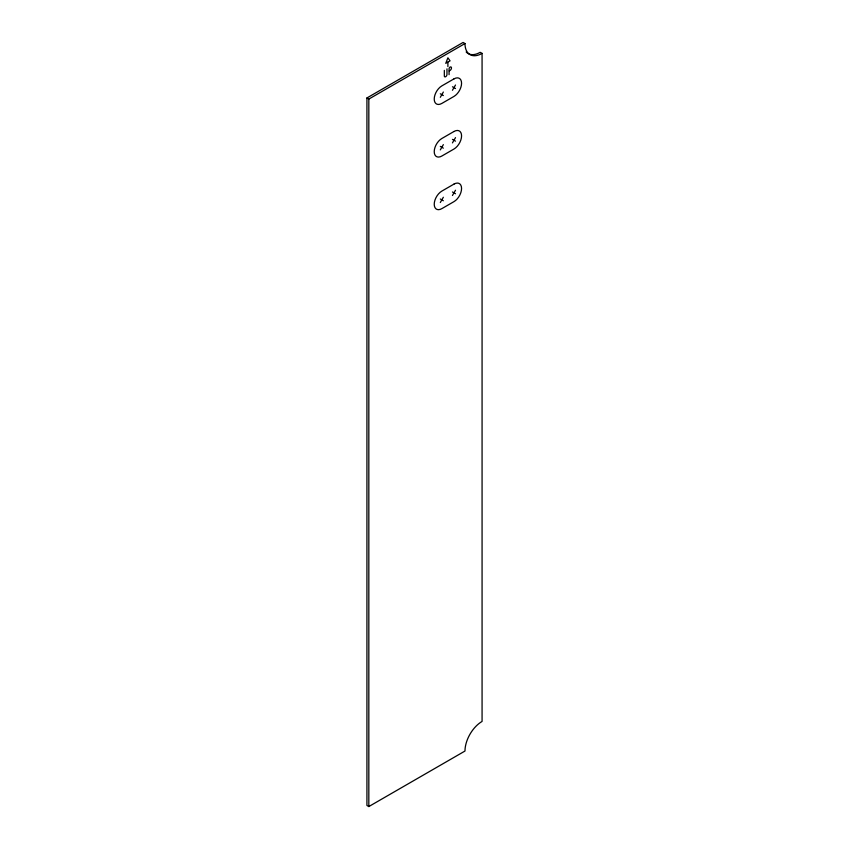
<?xml version="1.0" encoding="UTF-8"?>
<svg xmlns="http://www.w3.org/2000/svg" width="849" height="849" viewBox="0 0 849 849"><rect width="100%" height="100%" fill="white"/><g stroke="black" fill="none" stroke-linecap="round" stroke-linejoin="round"><path stroke-width="1.27" d="M440.313 97.295L443.348 92.032M452.453 90.281L455.499 85.017M440.313 149.902L443.348 144.638M452.453 142.887L455.499 137.623M440.313 202.508L443.348 197.244M452.453 195.493L455.499 190.229M366.927 97.964L463.087 42.45L464.987 43.543A24.165 13.945 -60 0 0 482.073 53.413L482.073 721.438A24.165 13.945 -60 0 0 464.987 751.036L368.827 806.55L366.927 805.457L366.927 97.964L368.827 99.068L464.987 43.543M447.752 62.179L445.757 63.335L447.901 57.796L450.055 60.852L447.901 62.094L447.901 66.562M449.227 70.934L450.002 70.478A2.069 1.199 -60 0 0 451.466 67.941A2.069 1.199 -60 0 0 450.002 67.103L449.1 68.238L449.068 74.659M482.073 53.413L480.173 52.309A24.165 13.945 -60 0 1 466.154 51.959M452.453 86.768L455.499 88.529M440.313 93.783L443.348 95.544M452.453 139.385L455.499 141.136M440.313 146.389L443.348 148.15M452.453 191.991L455.499 193.742M440.313 199.006L443.348 200.757M446.967 68.854L446.967 74.436A1.857 1.072 -60 0 1 445.651 76.707A1.857 1.072 -60 0 1 444.335 75.954L444.335 70.371M368.827 99.068L368.827 806.55M453.982 78.883L441.83 85.898A10.74 6.198 -60 0 0 434.232 99.046A10.74 6.198 -60 0 0 441.83 103.429L453.982 96.415A10.74 6.198 -60 0 0 461.569 83.266A10.74 6.198 -60 0 0 453.982 78.883M453.982 131.489L441.83 138.504A10.74 6.198 -60 0 0 434.232 151.653A10.74 6.198 -60 0 0 441.83 156.036L453.982 149.021A10.74 6.198 -60 0 0 461.569 135.872A10.74 6.198 -60 0 0 453.982 131.489M453.982 184.095L441.83 191.11A10.74 6.198 -60 0 0 434.232 204.259A10.74 6.198 -60 0 0 441.83 208.642L453.982 201.627A10.74 6.198 -60 0 0 461.569 188.478A10.74 6.198 -60 0 0 453.982 184.095"/></g></svg>
